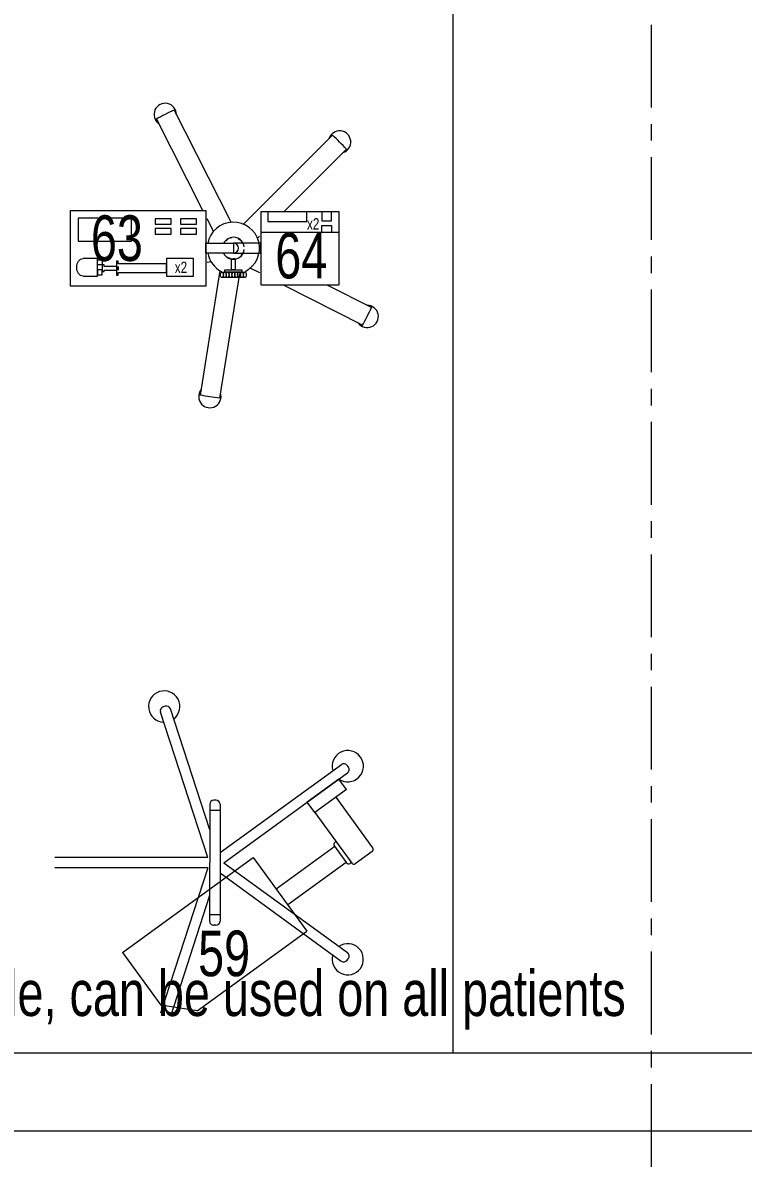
# Model space of a CAD drawing. Header units: millimetres. Extents: x 26027 to 581921, y 7230 to 233891.
# Drawn here: x 486793 to 488174, y 136532 to 138736 of the extents above; entities that cross this region are included whole.
import ezdxf

# ---------------------------------------------------------------- set-up
doc = ezdxf.new("R2010")
doc.units = ezdxf.units.MM
doc.header["$LTSCALE"] = 5
doc.linetypes.add('CENTER', pattern=[50.800000000000004, 31.75, -6.35, 6.35, -6.35])
doc.linetypes.add('HIDDEN', pattern=[9.524999999999999, 6.35, -3.175])
doc.layers.get('0').update_dxf_attribs({"color": 252})
doc.layers.add('axes', color=252, linetype='Continuous')
for name, color, linetype, lineweight in [('Medical Equipment and Furniture', 252, 'Continuous', 0), ('Medical Equipment and Furniture1', 252, 'Continuous', 5), ('Medical Equipment and Furniture2', 252, 'Continuous', 13), ('Walls', 252, 'Continuous', 5)]:
    doc.layers.add(name, color=color, linetype=linetype, lineweight=lineweight)
doc.styles.add('X3G_ENTITY_257CFD', font='swisscl.ttf', dxfattribs={"height": 200})

# ---------------------------------------------------------------- blocks, each defined once
blk = doc.blocks.new('HF12177-P')
for p, q in [((-0.0196261050550533, -0.0070130161670328), (-0.1885364131370046, 0.225472078058198)), ((0, 0), (-0.172356073249512, 0.2372277831040526)), ((0, 0), (0.1723560732495408, 0.2372277831040623)), ((0.0196261050550586, -0.0070130161670328), (0.1885364131370282, 0.2254720780581989)), ((-0.1199999999999939, -0.0150130161670328), (-0.1199999999999957, -0.0190130161670323)), ((-0.1119999999999948, -0.0070130161670328), (0.1120000000000059, -0.0070130161670328)), ((-0.0999999999999943, -0.0070130161670336), (-0.0999999999999943, -0.0270130161670323)), ((0.1000000000000054, -0.0070130161670336), (0.1000000000000054, -0.0270130161670323)), ((0.120000000000005, -0.0150130161670319), (0.120000000000005, -0.0190130161670315)), ((-0.0631375151467193, -0.0270130161670323), (-0.2950583245726665, -0.1023686551157921)), ((-0.0099999999999945, -0.0307768353717535), (-0.2888779846851648, -0.1213897854416945)), ((-0.1119999999999965, -0.0270130161670323), (0.1120000000000059, -0.0270130161670323)), ((-0.0099999999999945, -0.0307768353717535), (-0.0099999999999945, -0.3240065014399303)), ((0.0100000000000051, -0.0307768353717535), (0.0100000000000051, -0.3240065014399303)), ((0.0100000000000051, -0.0307768353717535), (0.2888779846851794, -0.1213897854416901)), ((0.0631375151467357, -0.0270130161670315), (0.2950583245726759, -0.1023686551157867))]:
    blk.add_line(p, q)
for centre, radius, start, end in [((-0.1851523544721125, 0.2378273370610664), 0.03, 325.4712206343755, 286.5287793654765), ((0.1851523544721343, 0.2378273370610664), 0.03, 253.4712206343819, 214.5287793655101), ((-0.182064277182004, 0.2301743600765382), 0.008, 126.3732650475615, 215.9999999999981), ((1.07e-14, -0.0170130161670334), 0.315, 125.626734952441, 126.3732650475588), ((-0.1788282092045108, 0.2325255010857132), 0.008, 36.00000000000047, 125.6267349524374), ((0.1788282092045397, 0.232525501085723), 0.008, 54.37326504756317, 143.9999999999995), ((1.07e-14, -0.0170130161670334), 0.315, 53.6267349524407, 54.37326504755897), ((0.1820642771820293, 0.2301743600765391), 0.008, 323.9999999999943, 53.62673495243742), ((-0.1119999999999948, -0.0150130161670328), 0.008, 90, 180), ((-0.1119999999999965, -0.0190130161670323), 0.008, 180, 270), ((0.1120000000000059, -0.0150130161670328), 0.008, 5.0889e-12, 90), ((0.1120000000000059, -0.0190130161670323), 0.008, 270, 8.472999999999999e-12), ((-0.2995828026329743, -0.1143533693951433), 0.03, 37.47122063443059, 358.5287793655249), ((-0.2925861886176673, -0.1099771072461531), 0.008, 107.9999999999985, 197.6267349524409), ((1.07e-14, -0.0170130161670334), 0.315, 197.6267349524403, 198.3732650475586), ((-0.2913501206401641, -0.1137813333113335), 0.008, 198.3732650475597, 287.9999999999986)]:
    blk.add_arc(centre, radius, start, end)
blk = doc.blocks.new('MONITOR ARM PLAN')
at = {"color": 8, "linetype": 'HIDDEN'}
for p, q in [((0.02499999999997726, -0.4937500000000057, 2.884949923066148e-09), (0.02500000000003411, -0.1837499999999892, 2.884949923283001e-09)), ((0.02500000000003411, -0.1837499999999892, 2.884949923283001e-09), (0.1999999999999886, -0.1837499999999608, 2.939084461879983e-09)), ((0.1999999999999886, -0.4437499999999943, 2.939084461698109e-09), (0.1999999999999886, -0.1837499999999608, 2.939084461879983e-09)), ((0.1999999999999886, -0.4437499999999943, 2.939084461698109e-09), (0.1500000000000341, -0.4937499999999773, 2.923617450635419e-09)), ((0.02499999999997726, -0.4937500000000057, 2.884949923066148e-09), (0.1500000000000341, -0.4937499999999773, 2.923617450635419e-09))]:
    blk.add_line(p, q, dxfattribs=at)
at = {"layer": 'Medical Equipment and Furniture1'}
for p, q in [((0.02500000000003411, 0.03750000000000853), (-5.684341886080801e-14, 0.03750000000000853)), ((-5.684341886080801e-14, 0.03750000000000853), (0, -0.03749999999999432)), ((0.02500000000003411, 0.03750000000000853), (0.02500000000003411, -0.0374999999999801)), ((0.1450000000000387, 0.01250000000003126), (0.02500000000003411, 0.01250000000000284)), ((0.1500000000000341, 0.007499999999993179), (0.1500000000000341, -0.03249999999997044)), ((0.02500000000003411, -0.0374999999999801), (0, -0.03749999999999432)), ((0.02500000000003411, -0.0374999999999801), (0.1450000000000387, -0.03749999999996589)), ((0.09375, -0.0374999999999801), (0.09375, -0.04000000000000625)), ((0.1437500000000114, -0.03750000000002274), (0.1437500000000114, -0.03999999999999204)), ((0.0987500000000523, -0.04499999999998749), (0.1387500000000159, -0.04499999999998749)), ((0.1000000000000227, -0.04499999999998749), (0.0999999999999659, -0.183749999999975)), ((0.1375000000000455, -0.04499999999997328), (0.1374999999999886, -0.1837499999999608))]:
    blk.add_line(p, q, dxfattribs=at)
for centre, start, end in [((0.1450000000000387, 0.0075000000000216, -3.499747055762833e-09), 0, 90), ((0.09874999999999545, -0.03999999999997783), 179.9999999999968, 270), ((0.1387500000000159, -0.03999999999999204), 270, 359.9999999999968), ((0.1450000000000387, -0.03249999999998465), 270, 0)]:
    blk.add_arc(centre, 0.005, start, end, dxfattribs=at)
blk = doc.blocks.new('Syringe')
at = {"layer": 'Medical Equipment and Furniture2', "color": 254}
for points in [[(42.97385594014819, -11.52769231201985), (42.71385594014819, -11.52769231201985), (42.71385594014819, -11.38269231201985), (42.97385594014819, -11.38269231201985), (42.97385594014819, -11.52769231201985)], [(42.73841369473156, -11.50858334405179), (42.76581621522021, -11.50858334405179), (42.76581621522021, -11.47504756169225), (42.73841369473156, -11.47504756169225)], [(42.80552216427, -11.48510830951575), (42.80552216427, -11.48004698268532), (42.80225506180747, -11.48004698268532), (42.80225506180747, -11.50693746194775), (42.80552216427, -11.50693746194775), (42.80552216427, -11.50187613511732)], [(42.7790012545754, -11.48993886659864), (42.7790012545754, -11.48696168110014), (42.77477331199265, -11.48696168110014), (42.77477331199265, -11.50002276353294), (42.7790012545754, -11.50002276353294), (42.7790012545754, -11.49704557803444)], [(42.80225506180747, -11.48993886659864), (42.7790012545754, -11.48993886659864)], [(42.7790012545754, -11.49704557803444), (42.80225506180747, -11.49704557803444)], [(42.80552216427, -11.50187613511732), (42.89835531338043, -11.50187613511732), (42.89835531338043, -11.48510830951575), (42.80552216427, -11.48510830951575)], [(42.80552216427, -11.48993886659864), (42.80552216427, -11.49704557803444)], [(42.80552216427, -11.49704557803444), (42.80552216427, -11.48993886659864)], [(42.80552216427, -11.49704557803444), (42.80552216427, -11.48993886659864)]]:
    blk.add_lwpolyline(points, dxfattribs=at)
for points in [[(42.83124684384199, -11.39735652273614), (42.7289066676983, -11.39735652273614), (42.7289066676983, -11.44151191048915), (42.83124684384199, -11.44151191048915)], [(42.90729961535482, -11.39847436903248), (42.87654165908655, -11.39847436903248), (42.87654165908655, -11.40909397442593), (42.90729961535482, -11.40909397442593)], [(42.95595675588564, -11.39847436903248), (42.92519879961737, -11.39847436903248), (42.92519879961737, -11.40909397442593), (42.95595675588564, -11.40909397442593)], [(42.90729961535482, -11.41747801838315), (42.87654165908655, -11.41747801838315), (42.87654165908655, -11.42809762377659), (42.90729961535482, -11.42809762377659)], [(42.95595675588564, -11.41747801838315), (42.92519879961737, -11.41747801838315), (42.92519879961737, -11.42809762377659), (42.95595675588564, -11.42809762377659)], [(42.77477331199265, -11.48696168110014), (42.76581621522021, -11.48696168110014), (42.76581621522021, -11.47770347950299), (42.77477331199265, -11.47770347950299)], [(42.949805164632, -11.47504756169225), (42.89835531338043, -11.47504756169225), (42.89835531338043, -11.50858334405179), (42.949805164632, -11.50858334405179)], [(42.77477331199265, -11.49666922464391), (42.76581621522021, -11.49666922464391), (42.76581621522021, -11.50592742624105), (42.77477331199265, -11.50592742624105)]]:
    blk.add_lwpolyline(points, close=True, dxfattribs=at)
at = {"layer": 'Medical Equipment and Furniture2', "color": 254, "extrusion": (0, 0, -1)}
blk.add_ellipse((42.73841369473156, -11.49181545287202), major_axis=(0, 0.01676789117977024), ratio=0.7337346345725659, start_param=3.141592653589793, end_param=6.283185307179586, dxfattribs=at)
blk = doc.blocks.new('Infusion')
at = {"layer": 'Medical Equipment and Furniture2', "color": 254}
for points in [[(43.07928500095404, -11.38519231201985), (43.07928500095404, -11.52519231201985), (43.22928500095404, -11.52519231201985), (43.22928500095404, -11.38519231201985), (43.07928500095404, -11.38519231201985)], [(43.19615889373929, -11.42417166417462), (43.19615889373929, -11.41140245575496), (43.2149662019066, -11.41140245575496), (43.2149662019066, -11.42417166417462)]]:
    blk.add_lwpolyline(points, dxfattribs=at)
for points in [[(43.07928500095404, -11.38519231201985), (43.07928500095404, -11.42417166417462), (43.22928500095404, -11.42417166417462), (43.22928500095404, -11.38519231201985)], [(43.09271869881898, -11.38519231201985), (43.09271869881898, -11.40401001514759), (43.16727627938416, -11.40401001514759), (43.16727627938416, -11.38519231201985)], [(43.19615889373929, -11.38519231201985), (43.19615889373929, -11.40266582319452), (43.2149662019066, -11.40266582319452), (43.2149662019066, -11.38519231201985)]]:
    blk.add_lwpolyline(points, close=True, dxfattribs=at)
blk = doc.blocks.new('Infusion Syringe')
at = {"layer": 'Medical Equipment and Furniture1'}
for p, q in [((43.02246416823158, -11.40528214392162), (42.91270219651813, -11.18986214513194)), ((42.96830567694769, -11.38269231201986), (42.87884394859901, -11.20711378412204)), ((43.04589888626441, -11.40899383862143), (43.21685716525815, -11.23803555962775)), ((43.12344052823619, -11.38519231201985), (43.24372722294322, -11.26490561731282)), ((42.98860592031247, -11.42253378291184), (42.97649166666832, -11.39875822144347)), ((43.01242833492739, -11.44105017639612), (43.01702339333832, -11.43645511798519)), ((43.02344178125031, -11.43543854520794), (43.01702339333832, -11.43645511798519)), ((43.03565028054589, -11.43737218153609), (43.04144039192954, -11.44032239064143)), ((43.07276894394954, -11.4358638963065), (43.07664927443392, -11.43198356582212)), ((42.97526909391956, -11.44306834932974), (42.97385594014821, -11.44329217089893)), ((43.04439060103488, -11.44611250202507), (43.04144039192954, -11.44032239064143)), ((43.04632423736302, -11.45832100132066), (43.04530766458578, -11.46473938923265)), ((43.07910748960177, -11.45951473551412), (43.07928500095403, -11.45960518206567)), ((42.98377867242272, -11.48120670440682), (42.97649166666832, -11.48236085273487)), ((43.01749066055635, -11.4730124425036), (43.02328077193994, -11.47596265160894)), ((43.02969915985193, -11.47494607883175), (43.02328077193994, -11.47596265160894)), ((43.04071260617485, -11.46933444764358), (43.04530766458578, -11.46473938923265)), ((43.00055607816415, -11.49798411014825), (42.96273468027897, -11.73677901833304)), ((43.03808823510673, -11.5039286198197), (43.00026683722155, -11.7427235280046)), ((43.05922899965918, -11.4931568622585), (43.07664927443386, -11.50203293559338)), ((43.12210210990946, -11.52519231201984), (43.27464899844898, -11.60291883397196)), ((43.20580430196361, -11.52519231201984), (43.29190063743903, -11.56906058605273))]:
    blk.add_line(p, q, dxfattribs=at)
for points in [[(43.02657047055112, -11.44546958000529), (43.02657047055112, -11.4649150440344), (42.97385594014821, -11.4649150440344), (42.97385594014821, -11.44546958000529)], [(43.02657047055112, -11.44546958000529), (43.02657047055112, -11.4649150440344), (43.07928500095403, -11.4649150440344), (43.07928500095403, -11.44546958000529)], [(43.04297723967369, -11.49631761196684), (43.04297723967369, -11.50085798044978), (43.01016370142855, -11.50085798044978), (43.01016370142855, -11.49631761196684)]]:
    blk.add_lwpolyline(points, close=True, dxfattribs=at)
for points in [[(43.03023583093585, -11.475899659915), (43.03023583093585, -11.49631761196684), (43.02290511016639, -11.49631761196684), (43.02290511016639, -11.475899659915)], [(43.00462476640575, -11.50085798044978), (43.04851617469649, -11.50085798044978)], [(43.04851617469649, -11.51160316530564), (43.00462476640575, -11.51160316530564)]]:
    blk.add_lwpolyline(points, dxfattribs=at)
for centre, radius, start, end in [((42.8957730725586, -11.19848796462702), 0.021375, 359.733955549482, 234.2660444511018), ((43.02657047055112, -11.45519231201985), 0.2881060243938074, 113.2187168666233, 120.7812831336519), ((43.23029219410068, -11.25147058847028), 0.02137500000000001, 287.7339555497558, 162.2660444489412), ((43.02657047055112, -11.45519231201985), 0.2881060243938074, 41.21871686729833, 48.78128313335137), ((43.02657047055112, -11.45519231201985), 0.05007880388276364, 296.8162943433127, 169.3714442554442), ((43.02657047055112, -11.45519231201985), 0.02102924448476753, 6.82758775052605, 152.46157466306), ((43.02657047055112, -11.45519231201985), 0.02102924448476753, 207.53842533694, 353.1724122494739), ((43.02657047055112, -11.45519231201985), 0.009722732014547094, 270, 90), ((43.02657047055112, -11.45519231201985), 0.05007880388276364, 190.6285557445558, 243.1837056566872), ((43.28327481794395, -11.58598971001237), 0.02137500000000001, 215.7339555502725, 90.2660444513273), ((43.02657047055112, -11.45519231201985), 0.2881060243938074, 329.2187168668387, 336.7812831331638), ((42.98150075875026, -11.73975127316885), 0.02137500000000001, 143.7339555486883, 18.26604444929806), ((43.02657047055112, -11.45519231201985), 0.2881060243938074, 257.2187168657761, 264.7812831335469)]:
    blk.add_arc(centre, radius, start, end, dxfattribs=at)
for centre in [(43.00462476640575, -11.50623057287771), (43.01011119244214, -11.50623057287771), (43.01559761847847, -11.50623057287771), (43.02108404451479, -11.50623057287771), (43.02657047055112, -11.50623057287771), (43.03205689658745, -11.50623057287771), (43.03754332262378, -11.50623057287771), (43.04302974866016, -11.50623057287771), (43.04851617469649, -11.50623057287771)]:
    blk.add_ellipse(centre, major_axis=(-1.601640999364343e-14, -0.005372592427942437), ratio=0.510593918105976, start_param=3.141592653595631, end_param=9.424777960775216, dxfattribs=at)
for name in ['Syringe', 'Infusion']:
    blk.add_blockref(name, (0, 0), dxfattribs=at)

msp = doc.modelspace()

# ---------------------------------------------------------------- linework, layer by layer
at = {"layer": 'axes', "linetype": 'CENTER', "lineweight": 0}
msp.add_line((487998.7707260153, 120285.5886725162, -5.890049949996978e-07), (487998.7707260153, 210035.2665105276, -5.890049949996978e-07), dxfattribs=at)
at = {"layer": 'Medical Equipment and Furniture'}
msp.add_line((487617.5808632695, 139260.2664896438, -8.834961464643243e-07), (487617.5808632695, 136760.2664896438, -8.834961464643243e-07), dxfattribs=at)
at = {"layer": 'Walls', "elevation": -5.890273202524554e-07}
for points in [[(485017.5808632697, 136760.2664896604), (497898.7706974053, 136760.2664896604)], [(485017.5808632697, 136610.2664896604), (497898.7706974053, 136610.2664896604)]]:
    msp.add_lwpolyline(points, dxfattribs=at)

# ---------------------------------------------------------------- block references
at = {"layer": 'Medical Equipment and Furniture', "xscale": 1000, "yscale": 1000, "zscale": 1000}
msp.add_blockref('Infusion Syringe', (444170.1606886708, 149758.7860494014, -2.944617172317976e-07), dxfattribs=at)
at = {"layer": 'Medical Equipment and Furniture', "extrusion": (-1.926890227025498e-13, -1.394047920958279e-12, -1), "xscale": -1000, "yscale": 1000, "zscale": -1000, "rotation": 90.01496832471715}
msp.add_blockref('HF12177-P', (-487178.2815483422, 137124.9042683023, 9.191883898359272e-09), dxfattribs=at)
at = {"layer": 'Medical Equipment and Furniture', "xscale": 1000, "yscale": 1000, "zscale": 1000, "rotation": 305.9850316752795}
msp.add_blockref('MONITOR ARM PLAN', (487368.802293262, 137263.249660291, 2.139156496383521e-08), dxfattribs=at)

# ---------------------------------------------------------------- texts
at = {"layer": 'Medical Equipment and Furniture', "char_height": 87.47307164393662, "attachment_point": 2, "style": 'X3G_ENTITY_257CFD'}
for s, insert in [('63', (486973.3288733885, 138366.6631929788, -2.944617172317976e-07)), ('64', (487326.9243895509, 138333.2596817033, -2.944617172317976e-07)), ('59', (487178.9586302135, 136994.7037872083, -2.944617172317976e-07))]:
    msp.add_mtext(s, dxfattribs=dict(at, insert=insert))
at = {"layer": 'Medical Equipment and Furniture', "attachment_point": 2, "style": 'X3G_ENTITY_257CFD'}
for s, insert, char_height, width in [('x2', (487349.7343238906, 138361.2823806307, -2.944617172317976e-07), 21.86826791098416, 20.63584914273737), ('x2', (487096.184241462, 138277.8471609589, -2.944617172317976e-07), 21.86826791098416, 20.63584914273737), ('59 is mobile, can be used on all patients', (487151.7397736521, 136918.3737875116, -1.472514758127375e-06), 87.47307164393663, 3260.53706408931)]:
    msp.add_mtext(s, dxfattribs=dict(at, insert=insert, char_height=char_height, width=width))

doc.saveas('drawing.dxf')
